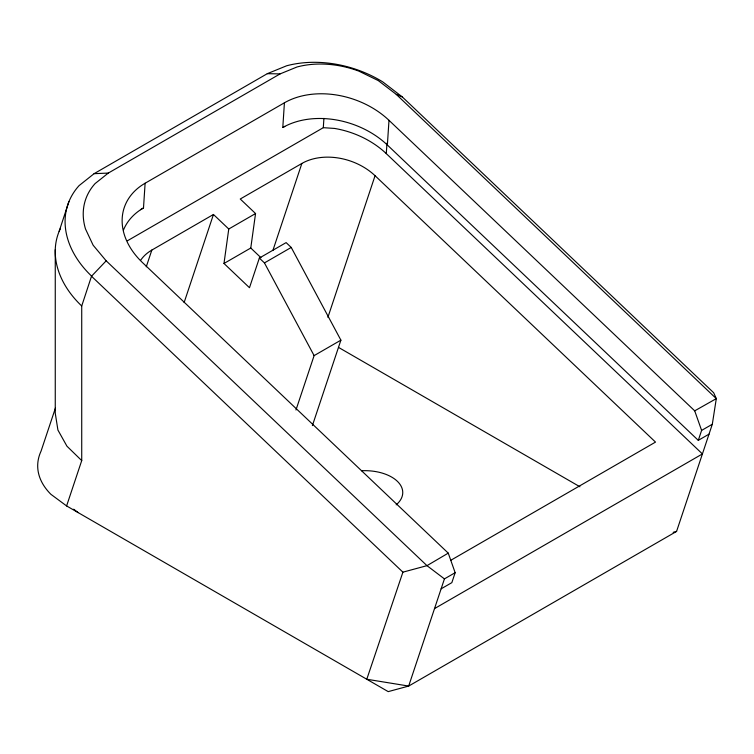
<?xml version="1.0" encoding="UTF-8"?>
<svg xmlns="http://www.w3.org/2000/svg" width="754" height="754" viewBox="0 0 754 754"><rect width="100%" height="100%" fill="white"/><g stroke="black" fill="none" stroke-linecap="round" stroke-linejoin="round"><path stroke-width="1.13" d="M123.533 229.895A75.768 55.061 18.4 0 1 143.496 207.944L145.117 183.231L284.418 102.798A75.777 55.08 18.4 0 1 388.989 120.32L694.707 410.845L701.606 430.411L698.289 440.355L387.368 145.013A75.768 55.061 18.4 0 0 282.797 127.511L284.418 102.798M127.454 240.762L323.306 127.68L323.918 118.359M434.521 608.601L702.417 453.936L386.284 153.618L386.972 143.128M387.368 145.013L388.989 120.32M312.392 425.595L340.893 340.158L291.233 247.444L286.124 242.609L259.348 258.066L249.48 287.708L223.985 263.476L228.764 229.009L255.549 213.542L240.253 199.009L301.864 163.458A53.044 38.548 18.4 0 1 375.058 175.71L655.509 442.098L450.835 560.26M223.985 263.476L250.771 248.019L255.549 213.542M55.457 407.98L41.055 451.146A98.51 56.87 0 0 0 50.895 494.304L66.597 505.934L388.216 691.625L408.677 686.065L676.574 531.41L712.313 424.257L716.3 398.63L713.67 392.749L402.268 96.908L382.73 81.875A98.491 71.621 18.4 0 0 286.624 65.787L267.302 73.675L94.099 173.674L79.104 185.597A98.501 71.441 18.7 0 0 91.649 276.162M59.151 231.337L68.925 201.572M66.597 505.934L81.724 460.6L81.724 305.983L91.507 276.247L106.182 260.827L93.119 245.191L85.494 228.962A83.223 60.48 18.5 0 1 95.136 183.542L108.293 173.081L280.083 73.901L297.038 66.974A83.223 60.518 18.4 0 1 358.866 71.13L378.254 80.574L396.255 94.363L716.3 398.63L694.707 410.845M146.267 266.793L151.837 250.074L213.457 214.475L228.764 229.009M184.117 302.58L213.457 214.475M272.891 250.441L301.864 163.458M295.964 409.997L314.107 355.624L340.893 340.158M327.896 317.33L375.058 175.71M441.118 588.827L408.677 686.065L366.783 679.25L402.909 572.163L426.981 565.66L448.253 553.134L455.152 572.701L451.844 582.644L441.118 588.827L444.436 578.884L455.152 572.701M140.489 209.678L143.496 207.944M282.797 127.511L284.805 126.361M259.348 258.066L264.447 262.91L291.233 247.444M698.289 440.355L709.014 434.153M701.606 430.411L712.313 424.257M673.162 532.333L676.574 531.41M94.099 173.674L108.293 173.081M267.302 73.675L280.083 73.901M323.306 127.68L334.531 128.434A75.768 55.061 18.4 0 1 386.284 153.618M396.255 94.363L402.268 96.908M338.518 347.396L579.911 486.764M73.656 509.204L78.18 512.616M444.436 578.884L426.981 565.66L106.182 260.827M250.771 248.019L260.969 257.708M448.253 553.134L142.525 262.618A75.777 55.08 18.4 0 1 145.117 183.222M91.507 276.247L402.909 572.163M81.724 460.6L66.946 446.198L57.917 430.044L55.259 413.23L55.259 249.668M264.447 262.91L314.107 355.624M81.715 305.983A98.501 71.592 18.4 0 1 60.499 228.33M140.517 260.46A53.044 38.548 18.4 0 1 151.837 250.074M361.571 470.75A37.889 21.875 0 0 1 397.556 481.486A37.889 21.875 0 0 1 396.18 504.85"/></g></svg>
